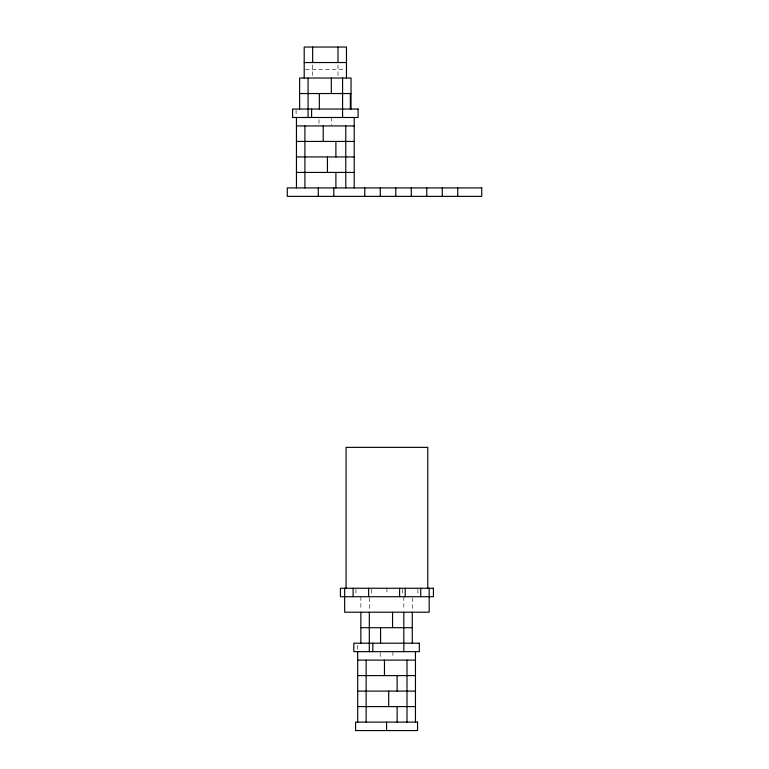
<?xml version="1.0" encoding="UTF-8"?>
<svg xmlns="http://www.w3.org/2000/svg" width="769" height="769" viewBox="0 0 769 769"><rect width="100%" height="100%" fill="white"/><g stroke="black" fill="none" stroke-linecap="round" stroke-linejoin="round"><path stroke-width="0.58" stroke-dasharray="3.85 2.88" d="M305.37 69.585L345.291 69.585M417.913 589.314L417.913 594.6M412.28 597.907L412.28 609.827M403.821 596.715L403.821 609.827M402.418 589.314L402.418 594.6M392.911 651.66L392.911 657.995M386.922 588.256L386.922 594.6M380.232 652.708L380.232 657.995M371.427 589.314L371.427 594.6M369.312 597.907L369.312 609.827M360.853 596.715L360.853 609.827M357.335 645.316L357.335 649.545M355.922 589.314L355.922 594.6M338.004 64.923L338.004 76.842M331.67 117.484L331.67 124.886M318.991 119.599L318.991 124.886M312.647 64.923L312.647 76.842M296.094 110.092L296.094 116.427"/><path stroke-width="1.15" d="M304.197 62.539L346.463 62.539M299.622 93.539L351.039 93.539M296.45 125.933L354.211 125.933M296.45 141.438L354.211 141.438M296.45 156.934L354.211 156.934M296.45 172.429L354.211 172.429M360.853 627.706L412.28 627.706M357.691 660.11L415.452 660.11M357.691 675.605L415.452 675.605M357.691 691.1L415.452 691.1M357.691 706.596L415.452 706.596M457.757 187.924L457.757 196.383M442.262 187.924L442.262 196.383M429.189 588.256L429.189 612.211L344.656 612.211L344.656 588.256M427.775 588.256L427.775 447.375L346.06 447.375L346.06 588.256M426.766 187.924L426.766 196.383M420.73 588.256L420.73 596.715M415.452 651.66L415.452 722.101M412.28 612.211L412.28 643.201M411.271 187.924L411.271 196.383M406.993 660.11L406.993 722.101M405.234 588.256L405.234 596.715M403.821 612.211L403.821 651.66M399.601 588.256L399.601 596.715M397.131 675.605L397.131 691.1M397.131 706.596L397.131 722.101M395.766 187.924L395.766 196.383M392.555 612.211L392.555 627.706M388.681 691.1L388.681 706.596M386.567 722.101L386.567 730.55M384.452 660.11L384.452 675.605M380.578 627.706L380.578 643.201M380.271 187.924L380.271 196.383M372.83 643.201L372.83 651.66M369.312 612.211L369.312 651.66M368.601 588.256L368.601 596.715M366.14 660.11L366.14 722.101M364.775 187.924L364.775 196.383M360.853 612.211L360.853 643.201M357.691 651.66L357.691 722.101M354.211 117.484L354.211 187.924M353.106 588.256L353.106 596.715M351.039 109.035L351.039 78.034L299.622 78.034L299.622 109.035M350.337 93.539L350.337 109.035M346.463 78.034L346.463 47.044L304.197 47.044L304.197 78.034M345.762 125.933L345.762 187.924M342.589 78.034L342.589 117.484M338.004 47.044L338.004 62.539M335.899 141.438L335.899 156.934M335.899 172.429L335.899 187.924M333.784 187.924L333.784 196.383M331.314 78.034L331.314 93.539M327.44 156.934L327.44 172.429M323.22 125.933L323.22 141.438M319.346 93.539L319.346 109.035M318.289 187.924L318.289 196.383M312.647 47.044L312.647 62.539M311.589 109.035L311.589 117.484M308.071 78.034L308.071 117.484M304.899 125.933L304.899 187.924M296.45 117.484L296.45 187.924M358.085 109.035L292.576 109.035L292.576 117.484L358.085 117.484L358.085 109.035M481.711 187.924L287.289 187.924L287.289 196.383L481.711 196.383L481.711 187.924M433.408 588.256L340.427 588.256L340.427 596.715L433.408 596.715L433.408 588.256M419.326 643.201L353.817 643.201L353.817 651.66L419.326 651.66L419.326 643.201M417.557 722.101L355.576 722.101L355.576 730.55L417.557 730.55L417.557 722.101"/></g></svg>
